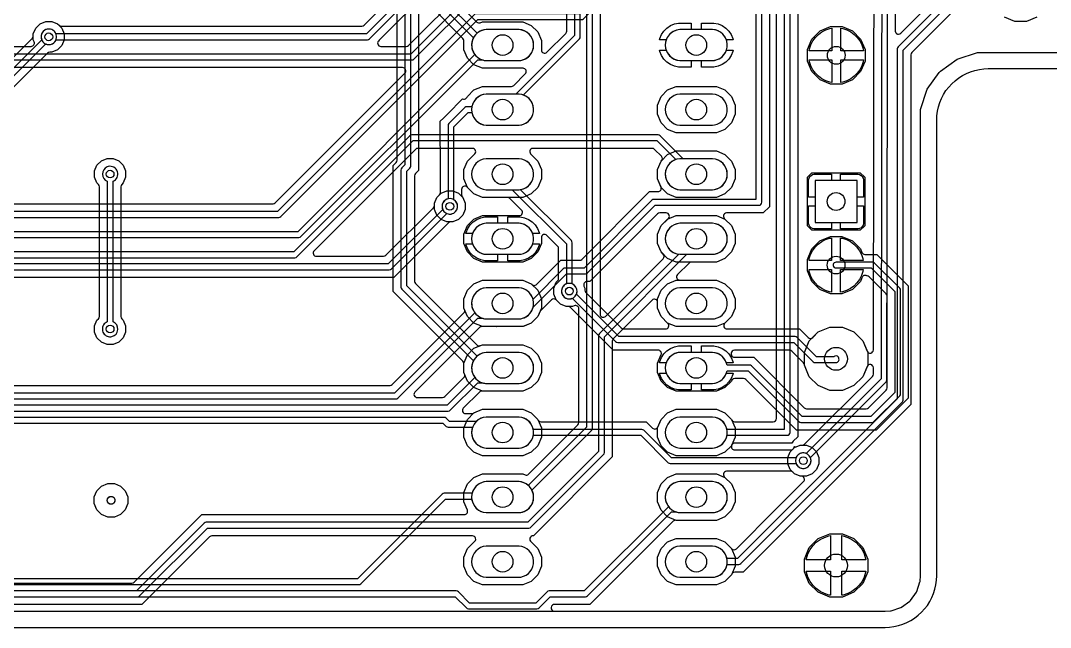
# Model space of a CAD drawing. Header units: millimetres. Extents: x -48 to 87, y -44 to 44.
# Drawn here: x -8.1 to 32.43, y -44.5 to -20.63 of the extents above; entities that cross this region are included whole.
import ezdxf

# ---------------------------------------------------------------- set-up
doc = ezdxf.new("R2010")
doc.units = ezdxf.units.MM

msp = doc.modelspace()

# ---------------------------------------------------------------- linework, layer by layer
at = {"layer": '16_copper'}
for points in [[(11.584, -22.198, 0.893655), (11.516, -20.986), (10.228, -20.986, 0.164869), (9.865, -21.133), (8.528, -19.796), (8.528, -13.382), (13.416, -8.495, 0.198912), (13.449, -8.414), (13.449, 10.353, 0.9287), (13.264, 10.934), (13.218, 10.919, 0.671536), (13.221, 10.353), (13.221, -8.366), (8.333, -13.254, 0.198912), (8.299, -13.335), (8.299, -19.844, 0.198912), (8.333, -19.925), (9.722, -21.313, 0.545098), (10.228, -22.206), (11.516, -22.206)], [(11.584, -39.978, 0.507417), (12.024, -39.097), (14.368, -36.752, 0.198912), (14.402, -36.671), (14.402, -17.669), (16.75, -15.321, 0.198912), (16.783, -15.24), (16.783, 7.096), (19.098, 9.411), (19.166, 9.413, 1), (19.163, 9.641), (19.048, 9.639, 0.194837), (18.969, 9.606), (16.588, 7.225, 0.198912), (16.554, 7.144), (16.554, -15.193), (14.207, -17.54, 0.198912), (14.173, -17.621), (14.173, -36.624), (11.882, -38.915, 0.166291), (11.516, -38.766), (10.228, -38.766, 0.945417), (10.228, -39.986), (11.516, -39.986)], [(-16.661, -31.516, 0.264906), (-16.586, -31.431), (-16.557, -31.298, 0.052663), (-16.554, -31.274), (-16.554, -31.004), (-7.105, -21.554, 0.928698), (-6.825, -21.012), (-6.868, -20.99, 0.671538), (-7.266, -21.392), (-16.75, -30.875, 0.198912), (-16.783, -30.956), (-16.783, -31.262), (-16.809, -31.384), (-16.812, -31.41), (-16.808, -31.437), (-16.798, -31.461), (-16.783, -31.483), (-16.763, -31.501), (-16.739, -31.514), (-16.714, -31.521), (-16.687, -31.521)], [(19.676, -21.393, 0.302461), (19.136, -20.986), (18.695, -20.986), (18.695, -20.732), (19.187, -20.732), (19.353, -20.766), (19.511, -20.831), (19.652, -20.925), (19.772, -21.045), (19.867, -21.187), (19.932, -21.344), (19.942, -21.393)], [(17.797, -22.46), (17.631, -22.426), (17.473, -22.361), (17.332, -22.267), (17.212, -22.147), (17.117, -22.005), (17.052, -21.848), (17.042, -21.799), (17.308, -21.799, 0.302463), (17.848, -22.206), (18.289, -22.206), (18.289, -22.46)], [(18.695, -22.46), (18.695, -22.206), (19.136, -22.206, 0.302463), (19.676, -21.799), (19.942, -21.799), (19.932, -21.848), (19.867, -22.005), (19.772, -22.147), (19.652, -22.267), (19.511, -22.361), (19.353, -22.426), (19.187, -22.46)], [(19.204, -24.738, 0.893655), (19.136, -23.526), (17.848, -23.526, 0.945417), (17.848, -24.746), (19.136, -24.746)], [(-4.693, -33.376), (-4.917, -33.283), (-5.089, -33.111), (-5.182, -32.887), (-5.182, -32.645), (-5.089, -32.421), (-5.028, -32.36, 0.198912), (-4.991, -32.27), (-4.991, -27.166, 0.198912), (-5.028, -27.076), (-5.089, -27.015), (-5.182, -26.791), (-5.182, -26.549), (-5.089, -26.325), (-4.917, -26.153), (-4.693, -26.06), (-4.451, -26.06), (-4.227, -26.153), (-4.055, -26.325), (-3.962, -26.549), (-3.962, -26.791), (-4.055, -27.015), (-4.116, -27.076, 0.198912), (-4.153, -27.166), (-4.153, -32.27, 0.198912), (-4.116, -32.36), (-4.055, -32.421), (-3.962, -32.645), (-3.962, -32.887), (-4.055, -33.111), (-4.227, -33.283), (-4.451, -33.376)], [(13.565, -31.571, 0.730089), (13.608, -30.99), (13.608, -29.369, 0.198912), (13.575, -29.288), (11.567, -27.28, 0.906586), (11.516, -26.066), (10.228, -26.066, 0.945417), (10.228, -27.286), (11.249, -27.286), (13.379, -29.416), (13.379, -30.99), (13.377, -30.991), (13.334, -31.013), (13.295, -31.041), (13.261, -31.075), (13.233, -31.114), (13.211, -31.157), (13.196, -31.202), (13.189, -31.25), (13.189, -31.298), (13.196, -31.345), (13.211, -31.391), (13.233, -31.434), (13.261, -31.472), (13.295, -31.506), (13.334, -31.534), (13.377, -31.556), (13.422, -31.571), (13.47, -31.579), (13.518, -31.579)], [(19.204, -27.278, 0.893655), (19.136, -26.066), (17.848, -26.066, 0.945417), (17.848, -27.286), (19.136, -27.286)], [(-4.501, -33.063, 0.730089), (-4.458, -32.483), (-4.458, -26.953, 0.9287), (-4.643, -26.373), (-4.689, -26.388, 0.671536), (-4.686, -26.953), (-4.686, -32.483), (-4.689, -32.484), (-4.732, -32.505), (-4.771, -32.534), (-4.804, -32.567), (-4.833, -32.606), (-4.854, -32.649), (-4.869, -32.695), (-4.877, -32.742), (-4.877, -32.79), (-4.869, -32.837), (-4.854, -32.883), (-4.833, -32.926), (-4.804, -32.965), (-4.771, -32.998), (-4.732, -33.027), (-4.689, -33.048), (-4.643, -33.063), (-4.596, -33.071), (-4.548, -33.071)], [(11.584, -29.818, 0.893655), (11.516, -28.606), (10.228, -28.606, 0.945417), (10.228, -29.826), (11.516, -29.826)], [(11.584, -32.358, 0.893655), (11.516, -31.146), (10.228, -31.146, 0.945417), (10.228, -32.366), (11.516, -32.366)], [(19.204, -32.358, 0.893655), (19.136, -31.146), (17.848, -31.146, 0.945417), (17.848, -32.366), (19.136, -32.366)], [(19.676, -34.093, 0.302461), (19.136, -33.686), (18.695, -33.686), (18.695, -33.432), (19.187, -33.432), (19.353, -33.466), (19.511, -33.531), (19.652, -33.625), (19.772, -33.745), (19.867, -33.887), (19.932, -34.044), (19.942, -34.093)], [(17.797, -35.16), (17.631, -35.126), (17.473, -35.061), (17.332, -34.967), (17.212, -34.847), (17.117, -34.705), (17.052, -34.548), (17.042, -34.499), (17.308, -34.499, 0.302463), (17.848, -34.906), (18.289, -34.906), (18.289, -35.16)], [(18.695, -35.16), (18.695, -34.906), (19.136, -34.906, 0.302463), (19.676, -34.499), (19.942, -34.499), (19.932, -34.548), (19.867, -34.705), (19.772, -34.847), (19.652, -34.967), (19.511, -35.061), (19.353, -35.126), (19.187, -35.16)], [(11.584, -37.438, 0.893655), (11.516, -36.226), (10.228, -36.226, 0.945417), (10.228, -37.446), (11.516, -37.446)], [(19.204, -39.978, 0.893655), (19.136, -38.766), (17.848, -38.766, 0.945417), (17.848, -39.986), (19.136, -39.986)], [(11.584, -42.518, 0.893655), (11.516, -41.306), (10.228, -41.306, 0.945417), (10.228, -42.526), (11.516, -42.526)]]:
    msp.add_lwpolyline(points, format="xyb", close=True, dxfattribs=at)
for points in [[(22.485, -16.57), (22.485, -37.004), (22.31, -37.179, 0.170497), (22.25, -37.252), (22.242, -37.25, 0.034181), (22.225, -37.249), (20.005, -37.249, 0.201133), (19.915, -37.288), (19.907, -37.296, 0.110909), (19.877, -37.354), (19.62, -37.611), (19.283, -37.75), (17.701, -37.75), (17.364, -37.611), (17.107, -37.354), (16.968, -37.018), (16.968, -36.654), (17.107, -36.318), (17.364, -36.061), (17.701, -35.922), (19.283, -35.922), (19.62, -36.061), (19.877, -36.318, 0.337171), (20, -36.411), (21.52, -36.411, 0.414214), (21.647, -36.284), (21.647, 7)], [(21.952, 6.826), (21.952, -36.716), (19.699, -36.716, 0.341441), (19.136, -36.226), (17.848, -36.226, 0.945417), (17.848, -37.446), (19.136, -37.446), (19.204, -37.438, 0.315946), (19.702, -36.944), (22.066, -36.944, 0.414214), (22.181, -36.83), (22.181, 6.779)], [(8.934, 6.08), (7.063, 4.208, 0.198912), (7.029, 4.128), (7.029, -26.305), (6.904, -26.43, 0.198912), (6.871, -26.511), (6.871, -31.115, 0.198912), (6.904, -31.196), (9.722, -34.013, 0.545098), (10.228, -34.906), (11.516, -34.906), (11.584, -34.898, 0.893655), (11.516, -33.686), (10.228, -33.686, 0.164869), (9.865, -33.833), (7.099, -31.068), (7.099, -26.559), (7.225, -26.433, 0.198912), (7.258, -26.353), (7.258, 4.08), (9.13, 5.952, 0.198912)], [(7.563, 3.901), (7.563, -26.526), (7.441, -26.648, 0.198912), (7.404, -26.737), (7.404, -30.889, 0.198912), (7.441, -30.979), (9.853, -33.391, 0.303353), (9.992, -33.418), (10.081, -33.382), (11.663, -33.382), (12, -33.521), (12.257, -33.778), (12.396, -34.114), (12.396, -34.478), (12.257, -34.814), (12, -35.071), (11.663, -35.21), (10.081, -35.21), (9.744, -35.071), (9.487, -34.814), (9.348, -34.478), (9.348, -34.123, 0.198912), (9.311, -34.033), (6.566, -31.289), (6.566, -26.338), (6.687, -26.216, 0.198912), (6.725, -26.126), (6.725, 4.301)], [(35.763, -12.335), (26.43, -21.668, 0.198912), (26.397, -21.749), (26.397, -35.513), (20.114, -41.796), (19.699, -41.796, 0.341441), (19.136, -41.306), (17.848, -41.306, 0.945417), (17.848, -42.526), (19.136, -42.526, 0.347079), (19.702, -42.024), (20.161, -42.024, 0.198912), (20.242, -41.991), (26.592, -35.641), (26.6, -35.631, 0.170986), (26.626, -35.56), (26.626, -21.796), (35.958, -12.463, 0.198912)], [(26.327, -16.548), (26.319, -21.041), (26.32, -21.048), (26.32, -21.054), (26.321, -21.062), (26.322, -21.069), (26.324, -21.076), (26.326, -21.082), (26.329, -21.089), (26.331, -21.096), (26.335, -21.101), (26.338, -21.107), (26.342, -21.113), (26.346, -21.12), (26.351, -21.124), (26.355, -21.13), (26.361, -21.135), (26.366, -21.14), (26.371, -21.143), (26.377, -21.148), (26.383, -21.151), (26.39, -21.155), (26.396, -21.157), (26.402, -21.16), (26.409, -21.162), (26.416, -21.165), (26.422, -21.166), (26.429, -21.167), (26.436, -21.167), (26.444, -21.168), (26.45, -21.168, 0.190273), (26.536, -21.131), (32.084, -15.583, 0.924381)], [(25.794, -16.548), (25.762, -34.719), (22.821, -37.66), (22.818, -37.659), (22.773, -37.644), (22.725, -37.636), (22.677, -37.636), (22.63, -37.644), (22.584, -37.659), (22.542, -37.681), (22.503, -37.709), (22.469, -37.743), (22.441, -37.782), (22.419, -37.824), (22.404, -37.87), (22.396, -37.917), (22.396, -37.965), (22.404, -38.013), (22.419, -38.058), (22.441, -38.101), (22.469, -38.14), (22.503, -38.174), (22.542, -38.202), (22.584, -38.224), (22.63, -38.239), (22.677, -38.246), (22.725, -38.246), (22.773, -38.239, 0.463819), (22.982, -37.822), (25.957, -34.847, 0.198458), (25.991, -34.766), (26.022, -16.51, 0.16397)], [(30.087, -18.766), (26.968, -21.885, 0.198912), (26.93, -21.975), (26.93, -35.734), (20.335, -42.329), (20.005, -42.329, 0.201133), (19.915, -42.368), (19.907, -42.376, 0.110909), (19.877, -42.434), (19.62, -42.691), (19.283, -42.83), (17.701, -42.83), (17.364, -42.691), (17.107, -42.434), (16.968, -42.098), (16.968, -41.734), (17.107, -41.398), (17.364, -41.141), (17.701, -41.002), (19.283, -41.002), (19.62, -41.141), (19.889, -41.41, 0.414214), (20.068, -41.41), (21.61, -39.869), (22.711, -38.768, 0.596394), (22.647, -38.554), (22.638, -38.552, 0.097962), (22.58, -38.551), (22.356, -38.458), (22.184, -38.287), (22.092, -38.063), (22.092, -37.82), (22.184, -37.596), (22.314, -37.466, 0.124404), (22.346, -37.412), (22.348, -37.406, -0.009173), (22.351, -37.386), (22.355, -37.388, 0.190072), (22.448, -37.386), (22.58, -37.332), (22.666, -37.332, 0.198912), (22.755, -37.294), (25.42, -34.629, 0.198458), (25.458, -34.54), (25.458, -34.288, 0.821415), (25.214, -34.239), (25.047, -34.641), (24.697, -34.991), (24.24, -35.181), (23.744, -35.181), (23.287, -34.991), (22.937, -34.641), (22.747, -34.184), (22.747, -33.688), (22.937, -33.231), (23.287, -32.881), (23.744, -32.691), (24.24, -32.691), (24.697, -32.881), (25.047, -33.231), (25.215, -33.636, 0.819949), (25.459, -33.588), (25.489, -16.693, 0.163966)], [(13.697, -17.463), (13.697, -21.225), (11.396, -23.526), (10.228, -23.526, 0.344258), (9.663, -24.022), (9.468, -24.022, 0.198912), (9.387, -24.055), (8.758, -24.684, 0.199062), (8.725, -24.765), (8.726, -26.168), (8.726, -27.642), (8.723, -27.643), (8.678, -27.658), (8.635, -27.679), (8.596, -27.708), (8.562, -27.741), (8.534, -27.78), (8.512, -27.823), (8.497, -27.869), (8.49, -27.916), (8.49, -27.964), (8.497, -28.011), (8.512, -28.057), (8.534, -28.1), (8.562, -28.139), (8.596, -28.172), (8.635, -28.201), (8.678, -28.222), (8.723, -28.237), (8.771, -28.245), (8.819, -28.245), (8.866, -28.237, 0.668442), (8.954, -27.679), (8.954, -26.168, 0.000144), (8.954, -26.168), (8.954, -24.812), (9.516, -24.25), (9.663, -24.25, 0.344258), (10.228, -24.746), (11.516, -24.746, 0.819684), (11.684, -23.561), (13.892, -21.353, 0.198912), (13.926, -21.273), (13.926, -17.51)], [(8.87, -19.707), (9.853, -20.691, 0.303353), (9.992, -20.718), (10.081, -20.682), (11.663, -20.682), (12, -20.821), (12.257, -21.078), (12.396, -21.414), (12.396, -21.788, 0.668179), (12.613, -21.878), (13.355, -21.136, 0.198912), (13.392, -21.046), (13.392, -17.511, 0.668179)], [(14.707, -17.847), (14.707, -32.178, 0.668179), (14.923, -32.268), (17.192, -29.999, 0.414219), (17.192, -29.819), (17.107, -29.734), (16.968, -29.398), (16.968, -29.034), (17.107, -28.698), (17.364, -28.441), (17.701, -28.302), (19.283, -28.302), (19.62, -28.441), (19.877, -28.698), (20.016, -29.034), (20.016, -29.398), (19.877, -29.734), (19.62, -29.991), (19.283, -30.13), (18.299, -30.13, 0.198912), (18.209, -30.168), (17.752, -30.625, 0.668179), (17.841, -30.842), (19.283, -30.842), (19.62, -30.981), (19.877, -31.238), (20.016, -31.574), (20.016, -31.938), (19.877, -32.274), (19.62, -32.531), (19.283, -32.67), (17.701, -32.67), (17.364, -32.531), (17.107, -32.274), (16.968, -31.938), (16.968, -31.715, 0.668179), (16.751, -31.625), (15.22, -33.156, 0.198912), (15.183, -33.246), (15.183, -37.797), (12.08, -40.9, 0.761448), (11.998, -41.14), (12.257, -41.398), (12.396, -41.734), (12.396, -42.098), (12.257, -42.434), (12, -42.691), (11.663, -42.83), (10.081, -42.83), (9.744, -42.691), (9.487, -42.434), (9.348, -42.098), (9.348, -41.734), (9.487, -41.398), (9.747, -41.139, 0.778074), (9.686, -40.9), (-0.568, -40.9, 0.198912), (-0.657, -40.938), (-3.036, -43.316), (-3.036, -43.316), (-3.319, -43.599), (-20.176, -43.599)], [(-15.896, -42.761), (-3.719, -42.761, 0.198912), (-3.629, -42.724), (-1.25, -40.345), (-1.25, -40.345), (-0.967, -40.062), (9.367, -40.062, 0.534511), (9.484, -39.887), (9.348, -39.558), (9.348, -39.194), (9.487, -38.858), (9.744, -38.601), (10.081, -38.462), (11.663, -38.462), (11.755, -38.5, 0.303353), (11.894, -38.472), (13.831, -36.535, 0.198912), (13.868, -36.445), (13.868, -31.968, 0.534511), (13.693, -31.851), (13.615, -31.883), (13.372, -31.883), (13.148, -31.791), (12.977, -31.619), (12.884, -31.395), (12.884, -31.152), (12.977, -30.928), (13.037, -30.868, 0.198912), (13.075, -30.778), (13.075, -29.595, 0.198912), (13.037, -29.505), (12.613, -29.08, 0.668179), (12.396, -29.17), (12.396, -29.398), (12.257, -29.734), (12, -29.991), (11.663, -30.13), (10.081, -30.13), (9.744, -29.991), (9.487, -29.734), (9.348, -29.398), (9.348, -29.034), (9.487, -28.698), (9.744, -28.441), (10.081, -28.302), (11.527, -28.302, 0.668179), (11.617, -28.085), (11.16, -27.628, 0.198912), (11.07, -27.59), (10.081, -27.59), (9.744, -27.451), (9.476, -27.183, 0.668179), (9.259, -27.272), (9.259, -27.49, 0.076963), (9.265, -27.528), (9.269, -27.536, 0.126014), (9.312, -27.595), (9.404, -27.819), (9.404, -28.061), (9.312, -28.285), (9.14, -28.457), (8.916, -28.55), (8.673, -28.55), (8.449, -28.457), (8.278, -28.285), (8.185, -28.061), (8.185, -27.819), (8.278, -27.595), (8.384, -27.489, 0.198912), (8.421, -27.399), (8.421, -26.169, 0.000141), (8.421, -26.169), (8.42, -24.991), (8.42, -24.99), (8.42, -24.764, 0.000141), (8.42, -24.764), (8.42, -24.591), (8.541, -24.47, 0.000144), (8.541, -24.47), (8.702, -24.309), (8.703, -24.309), (9.295, -23.717, 0.305005), (9.443, -23.687), (9.451, -23.678, 0.121655), (9.487, -23.618), (9.744, -23.361), (10.081, -23.222), (11.217, -23.222, 0.198912), (11.307, -23.184), (11.764, -22.727, 0.668179), (11.674, -22.51), (10.081, -22.51), (9.744, -22.371), (9.487, -22.114), (9.348, -21.778), (9.348, -21.423, 0.198912), (9.311, -21.333), (7.995, -20.017)], [(-16.482, -30.176), (-7.632, -21.327, 0.198912), (-7.595, -21.237), (-7.595, -21.151), (-7.502, -20.927), (-7.33, -20.756), (-7.106, -20.663), (-6.864, -20.663), (-6.64, -20.756), (-6.468, -20.927), (-6.375, -21.151), (-6.375, -21.394), (-6.468, -21.618), (-6.64, -21.789), (-6.864, -21.882), (-6.949, -21.882, 0.198912), (-7.039, -21.919), (-15.678, -30.558, 0.349661)], [(-46.07, -43.865), (25.918, -43.865), (25.923, -43.864), (25.928, -43.865), (26.127, -43.849, 0.05898), (26.156, -43.843), (26.534, -43.72, 0.078702), (26.569, -43.702), (26.891, -43.469, 0.078694), (26.919, -43.441), (27.152, -43.119, 0.078702), (27.17, -43.084), (27.293, -42.706, 0.05898), (27.299, -42.677), (27.315, -42.478, 0.019634), (27.315, -42.468), (27.315, -24.131), (27.576, -23.328), (28.053, -22.671), (28.057, -22.663, 0.101773), (28.1, -22.624), (28.756, -22.147), (29.56, -21.886), (49.84, -21.886)], [(-20.003, -43.294), (-3.493, -43.294, 0.198912), (-3.412, -43.261), (-0.746, -40.596), (11.906, -40.596, 0.198912), (11.987, -40.562), (14.845, -37.705, 0.198912), (14.878, -37.624), (14.878, -33.067), (18.12, -29.826), (19.136, -29.826, 0.945417), (19.136, -28.606), (17.848, -28.606, 0.909799), (17.802, -29.82), (14.683, -32.939, 0.198912), (14.649, -33.02), (14.649, -37.576), (11.859, -40.367), (-0.794, -40.367, 0.198912), (-0.875, -40.4), (-3.54, -43.066), (-19.888, -43.066)]]:
    msp.add_lwpolyline(points, format="xyb", dxfattribs=at)
msp.add_lwpolyline([(31.894, -20.498), (31.479, -20.67), (31.029, -20.67), (30.614, -20.498)], dxfattribs=at)
for points in [[(17.042, -21.393), (17.052, -21.344), (17.117, -21.187), (17.212, -21.045), (17.332, -20.925), (17.473, -20.831), (17.631, -20.766), (17.797, -20.732), (18.289, -20.732), (18.289, -20.986), (17.848, -20.986), (17.78, -20.994), (17.713, -21.009), (17.649, -21.032), (17.587, -21.062), (17.529, -21.098), (17.476, -21.141), (17.427, -21.189), (17.384, -21.243), (17.348, -21.301), (17.318, -21.362), (17.308, -21.393)], [(23.775, -23.13), (23.36, -22.958), (23.042, -22.64), (22.87, -22.225), (22.87, -21.775), (23.042, -21.36), (23.36, -21.042), (23.775, -20.87), (24.225, -20.87), (24.64, -21.042), (24.958, -21.36), (25.13, -21.775), (25.13, -22.225), (24.958, -22.64), (24.64, -22.958), (24.225, -23.13)], [(17.701, -25.05), (17.364, -24.911), (17.107, -24.654), (16.968, -24.318), (16.968, -23.954), (17.107, -23.618), (17.364, -23.361), (17.701, -23.222), (19.283, -23.222), (19.62, -23.361), (19.877, -23.618), (20.016, -23.954), (20.016, -24.318), (19.877, -24.654), (19.62, -24.911), (19.283, -25.05)], [(17.701, -27.59), (17.364, -27.451), (17.107, -27.194), (16.968, -26.858), (16.968, -26.494), (17.107, -26.158), (17.364, -25.901), (17.701, -25.762), (19.283, -25.762), (19.62, -25.901), (19.877, -26.158), (20.016, -26.494), (20.016, -26.858), (19.877, -27.194), (19.62, -27.451), (19.283, -27.59)], [(23.04, -28.88), (22.862, -28.702), (22.862, -26.798), (23.04, -26.62), (24.944, -26.62), (25.122, -26.798), (25.122, -28.702), (24.944, -28.88)], [(24.818, -26.925), (23.167, -26.925), (23.167, -28.576), (24.818, -28.576)], [(22.927, -30.075), (22.939, -29.997), (22.992, -29.836), (23.069, -29.684), (23.169, -29.547), (23.289, -29.427), (23.426, -29.327), (23.578, -29.25), (23.739, -29.197), (23.817, -29.185), (23.817, -30.075)], [(24.167, -30.075), (24.167, -29.185), (24.245, -29.197), (24.406, -29.25), (24.558, -29.327), (24.695, -29.427), (24.815, -29.547), (24.915, -29.684), (24.992, -29.836), (25.045, -29.997), (25.057, -30.075)], [(23.739, -31.303), (23.578, -31.25), (23.426, -31.173), (23.289, -31.073), (23.169, -30.953), (23.069, -30.816), (22.992, -30.664), (22.939, -30.503), (22.927, -30.425), (23.817, -30.425), (23.817, -31.315)], [(24.167, -30.425), (25.057, -30.425), (25.045, -30.503), (24.992, -30.664), (24.915, -30.816), (24.815, -30.953), (24.695, -31.073), (24.558, -31.173), (24.406, -31.25), (24.245, -31.303), (24.167, -31.315)], [(10.081, -32.67), (9.744, -32.531), (9.487, -32.274), (9.348, -31.938), (9.348, -31.574), (9.487, -31.238), (9.744, -30.981), (10.081, -30.842), (11.663, -30.842), (12, -30.981), (12.257, -31.238), (12.396, -31.574), (12.396, -31.938), (12.257, -32.274), (12, -32.531), (11.663, -32.67)], [(17.042, -34.093), (17.052, -34.044), (17.117, -33.887), (17.212, -33.745), (17.332, -33.625), (17.473, -33.531), (17.631, -33.466), (17.797, -33.432), (18.289, -33.432), (18.289, -33.686), (17.848, -33.686), (17.78, -33.694), (17.713, -33.709), (17.649, -33.732), (17.587, -33.762), (17.529, -33.798), (17.476, -33.841), (17.427, -33.889), (17.384, -33.943), (17.348, -34.001), (17.318, -34.062), (17.308, -34.093)], [(10.081, -37.75), (9.744, -37.611), (9.487, -37.354), (9.348, -37.018), (9.348, -36.654), (9.487, -36.318), (9.744, -36.061), (10.081, -35.922), (11.663, -35.922), (12, -36.061), (12.257, -36.318), (12.396, -36.654), (12.396, -37.018), (12.257, -37.354), (12, -37.611), (11.663, -37.75)], [(17.701, -40.29), (17.364, -40.151), (17.107, -39.894), (16.968, -39.558), (16.968, -39.194), (17.107, -38.858), (17.364, -38.601), (17.701, -38.462), (19.283, -38.462), (19.62, -38.601), (19.877, -38.858), (20.016, -39.194), (20.016, -39.558), (19.877, -39.894), (19.62, -40.151), (19.283, -40.29)], [(-4.666, -40.16), (-4.909, -40.06), (-5.095, -39.874), (-5.195, -39.631), (-5.195, -39.369), (-5.095, -39.126), (-4.909, -38.94), (-4.666, -38.84), (-4.404, -38.84), (-4.161, -38.94), (-3.975, -39.126), (-3.875, -39.369), (-3.875, -39.631), (-3.975, -39.874), (-4.161, -40.06), (-4.404, -40.16)], [(23.744, -43.309), (23.287, -43.119), (22.937, -42.769), (22.747, -42.312), (22.747, -41.816), (22.937, -41.359), (23.287, -41.009), (23.744, -40.819), (24.24, -40.819), (24.697, -41.009), (25.047, -41.359), (25.237, -41.816), (25.237, -42.312), (25.047, -42.769), (24.697, -43.119), (24.24, -43.309)]]:
    msp.add_lwpolyline(points, close=True, dxfattribs=at)
at = {"layer": '1_copper'}
for points in [[(-32.655, -28.372), (2.064, -28.372, 0.198912), (2.145, -28.338), (9.89, -20.593), (13.97, -20.593, 0.198912), (14.051, -20.56), (17.51, -17.101), (17.707, -17.101, 0.058826), (17.848, -17.126), (19.136, -17.126, 0.945417), (19.136, -15.906), (17.848, -15.906, 0.589884), (17.384, -16.869), (17.401, -16.891, 0.054328), (17.382, -16.905), (13.923, -20.364), (9.843, -20.364, 0.198912), (9.762, -20.398), (2.016, -28.143), (-32.703, -28.143, 0.198912)], [(-13.792, -21.647), (-7.68, -21.647, 0.534511), (-7.562, -21.472), (-7.595, -21.394), (-7.595, -21.151), (-7.502, -20.927), (-7.33, -20.756), (-7.106, -20.663), (-6.864, -20.663), (-6.64, -20.756), (-6.579, -20.816, 0.198912), (-6.489, -20.853), (5.33, -20.853, 0.198912), (5.42, -20.816), (9.344, -16.892, 0.303353)], [(9.762, -16.905), (5.509, -21.158), (-6.702, -21.158), (-6.703, -21.155), (-6.724, -21.113), (-6.753, -21.074), (-6.786, -21.04), (-6.825, -21.012), (-6.868, -20.99), (-6.914, -20.975), (-6.961, -20.968), (-7.009, -20.968), (-7.056, -20.975), (-7.102, -20.99), (-7.145, -21.012), (-7.184, -21.04), (-7.217, -21.074), (-7.246, -21.113), (-7.267, -21.155), (-7.282, -21.201), (-7.29, -21.249), (-7.29, -21.296), (-7.282, -21.344), (-7.267, -21.39), (-7.246, -21.432), (-7.217, -21.471), (-7.184, -21.505), (-7.145, -21.533), (-7.102, -21.555), (-7.056, -21.57), (-7.009, -21.577), (-6.961, -21.577), (-6.914, -21.57, 0.242531), (-6.702, -21.387), (5.556, -21.387, 0.198912), (5.637, -21.353), (9.89, -17.101)], [(20.841, -17.78), (20.841, -27.667), (16.828, -27.667, 0.198912), (16.747, -27.7), (14.081, -30.366), (13.335, -30.366, 0.198912), (13.254, -30.399), (12.068, -31.586, 0.318052), (11.516, -31.146), (10.228, -31.146, 0.589884), (9.764, -32.109), (9.781, -32.131, 0.054328), (9.762, -32.145), (6.62, -35.287), (-14.446, -35.287, 0.198912)], [(-14.399, -35.516), (6.668, -35.516, 0.198912), (6.748, -35.482), (9.89, -32.341), (10.087, -32.341, 0.058826), (10.228, -32.366), (11.516, -32.366), (11.584, -32.358), (11.651, -32.343), (11.715, -32.32, 0.237814), (12.073, -31.903), (13.382, -30.594), (14.129, -30.594, 0.198912), (14.21, -30.561), (16.875, -27.896), (20.955, -27.896, 0.414214), (21.069, -27.781), (21.069, -17.827)], [(9.957, -17.464), (6.013, -21.409, 0.756533), (6.081, -21.647), (7.076, -21.647, 0.198912), (7.166, -21.61), (9.344, -19.432, 0.303353)], [(21.374, -18.006), (21.374, -27.955), (21.129, -28.2), (19.678, -28.2, 0.697205), (19.618, -28.44), (19.877, -28.698), (20.016, -29.034), (20.016, -29.398), (19.877, -29.734), (19.62, -29.991), (19.283, -30.13), (17.701, -30.13), (17.364, -29.991), (17.107, -29.734), (16.968, -29.398), (16.968, -29.034), (17.107, -28.698), (17.367, -28.439, 0.778074), (17.306, -28.2), (17.054, -28.2, 0.198912), (16.964, -28.238), (14.302, -30.899), (14.188, -30.899, 0.534511), (14.071, -31.075), (14.103, -31.152), (14.103, -31.238, 0.198912), (14.141, -31.328), (15.535, -32.722, 0.198912), (15.625, -32.76), (17.286, -32.76, 0.668179), (17.376, -32.543), (17.107, -32.274), (16.968, -31.938), (16.968, -31.574), (17.107, -31.238), (17.364, -30.981), (17.701, -30.842), (19.283, -30.842), (19.62, -30.981), (19.877, -31.238), (20.016, -31.574), (20.016, -31.938), (19.877, -32.274), (19.608, -32.543, 0.668179), (19.698, -32.76), (22.557, -32.76), (22.893, -33.095, 0.414214), (23.073, -33.095), (23.287, -32.881), (23.744, -32.691), (24.24, -32.691), (24.697, -32.881), (25.047, -33.231), (25.237, -33.688), (25.237, -34.184), (25.047, -34.641), (24.697, -34.991), (24.24, -35.181), (23.744, -35.181), (23.287, -34.991), (22.937, -34.641), (22.747, -34.182, 0.187488), (22.71, -34.098), (22.247, -33.635, 0.198912), (22.158, -33.598), (19.992, -33.598, 0.207792), (19.899, -33.638), (19.897, -33.642, 0.672342), (20.003, -33.877), (20.754, -33.877), (22.742, -35.866, 0.198912), (22.832, -35.903), (25.174, -35.903, 0.198912), (25.264, -35.866), (25.96, -35.17, 0.198912), (25.997, -35.08), (25.997, -31.468, 0.198912), (25.96, -31.378), (25.288, -30.706, 0.168017), (25.213, -30.67), (25.204, -30.67, 0.46145), (25.009, -30.747), (24.95, -30.89), (24.632, -31.208), (24.217, -31.38), (23.767, -31.38), (23.352, -31.208), (23.034, -30.89), (22.862, -30.475), (22.862, -30.025), (23.034, -29.61), (23.352, -29.292), (23.767, -29.12), (24.217, -29.12), (24.632, -29.292), (24.95, -29.61), (25.009, -29.753, 0.30335), (25.127, -29.831), (25.598, -29.831), (26.835, -31.068), (26.835, -35.48), (25.574, -36.741), (22.432, -36.741), (20.444, -34.752, 0.198912), (20.354, -34.715), (20.003, -34.715, 0.1768), (19.921, -34.745), (19.913, -34.754, 0.121655), (19.877, -34.814), (19.62, -35.071), (19.283, -35.21), (17.701, -35.21), (17.364, -35.071), (17.107, -34.814), (16.968, -34.478), (16.968, -34.114), (17.109, -33.773, 0.534518), (16.992, -33.598), (15.225, -33.598), (13.548, -31.921, 0.198912), (13.458, -31.883), (13.372, -31.883), (13.148, -31.791), (12.973, -31.615, 0.414214), (12.793, -31.615), (12.362, -32.046, 0.098494), (12.334, -32.087), (12.257, -32.274), (12, -32.531), (11.813, -32.609, 0.055547), (11.788, -32.622), (11.778, -32.631, 0.106227), (11.721, -32.648), (11.708, -32.653, 0.083147), (11.663, -32.67), (10.649, -32.67, 0.016123), (10.641, -32.671), (10.633, -32.672, 0.137532), (10.557, -32.67), (10.074, -32.67, 0.255357), (9.957, -32.704), (7.42, -35.242, 0.668179), (7.51, -35.458), (8.505, -35.458, 0.198912), (8.595, -35.421), (9.344, -34.672, 0.303353), (9.371, -34.534), (9.348, -34.478), (9.348, -34.114), (9.487, -33.778), (9.744, -33.521), (10.081, -33.382), (11.663, -33.382), (12, -33.521), (12.257, -33.778), (12.396, -34.114), (12.396, -34.478), (12.257, -34.814), (12, -35.071), (11.663, -35.21), (10.074, -35.21, 0.255357), (9.957, -35.244), (9.325, -35.877, 0.668179), (9.415, -36.093), (9.659, -36.093, 0.168173), (9.742, -36.062), (10.081, -35.922), (11.663, -35.922), (12, -36.061), (12.257, -36.318, 0.337171), (12.38, -36.411), (16.525, -36.411), (16.775, -36.661, 0.534512), (16.982, -36.62), (17.107, -36.318), (17.364, -36.061), (17.701, -35.922), (19.283, -35.922), (19.62, -36.061), (19.877, -36.318), (20.016, -36.654), (20.016, -37.018), (19.88, -37.347, 0.534511), (19.997, -37.522), (22.206, -37.522, 0.198912), (22.295, -37.485), (22.356, -37.424), (22.58, -37.332), (22.823, -37.332), (23.047, -37.424), (23.218, -37.596), (23.311, -37.82), (23.311, -38.063), (23.218, -38.287), (23.047, -38.458), (22.823, -38.551), (22.58, -38.551), (22.356, -38.458), (22.295, -38.398, 0.198912), (22.206, -38.36), (19.678, -38.36, 0.697205), (19.618, -38.6), (19.877, -38.858), (20.016, -39.194), (20.016, -39.558), (19.877, -39.894), (19.62, -40.151), (19.283, -40.29), (17.694, -40.29, 0.255357), (17.577, -40.324), (14.585, -43.316), (14.302, -43.599), (12.926, -43.599, 0.974679), (12.897, -43.864), (12.907, -43.864), (12.914, -43.865), (25.918, -43.865, 0.019634), (25.928, -43.865), (26.127, -43.849, 0.05898), (26.156, -43.843), (26.534, -43.72, 0.078694), (26.569, -43.702), (26.891, -43.469, 0.078712), (26.919, -43.441), (27.152, -43.119, 0.078694), (27.17, -43.084), (27.293, -42.706, 0.05898), (27.299, -42.677), (27.315, -42.478, 0.019634), (27.315, -42.468), (27.315, -24.131), (27.576, -23.328), (28.053, -22.671), (28.057, -22.663, 0.101779), (28.1, -22.624), (28.756, -22.147), (29.56, -21.886), (49.84, -21.886)], [(-14.004, -22.181), (7.303, -22.181, 0.198912), (7.383, -22.147), (9.95, -19.58, 0.120813), (10.228, -19.666), (11.516, -19.666, 0.945417), (11.516, -18.446), (10.228, -18.446, 0.603057), (9.779, -19.428), (7.255, -21.952), (-14.004, -21.952)], [(-11.305, -29.166), (2.857, -29.166, 0.198912), (2.938, -29.132), (9.89, -22.181), (10.087, -22.181, 0.058826), (10.228, -22.206), (11.516, -22.206, 0.945417), (11.516, -20.986), (10.228, -20.986, 0.589884), (9.764, -21.949), (9.781, -21.971, 0.054328), (9.762, -21.985), (2.81, -28.937), (-11.305, -28.937)], [(-32.876, -27.838), (1.838, -27.838, 0.198912), (1.927, -27.801), (7.026, -22.702, 0.668179), (6.937, -22.485), (-13.792, -22.485, 0.198912)], [(-13.78, -29.959), (2.699, -29.959, 0.198912), (2.78, -29.926), (7.35, -25.356), (16.939, -25.356), (17.683, -26.1, 0.822244), (17.848, -27.286), (19.136, -27.286, 0.945417), (19.136, -26.066), (17.973, -26.066), (17.067, -25.16, 0.198912), (16.986, -25.127), (7.303, -25.127, 0.198912), (7.222, -25.16), (2.651, -29.731), (-13.732, -29.731)], [(-14.62, -34.982), (6.441, -34.982, 0.198912), (6.531, -34.945), (9.344, -32.132, 0.303353), (9.371, -31.994), (9.348, -31.938), (9.348, -31.574), (9.487, -31.238), (9.744, -30.981), (10.081, -30.842), (11.663, -30.842), (12, -30.981, 0.515818), (12.21, -31.012), (12.879, -30.344), (12.879, -30.344), (13.161, -30.061), (13.903, -30.061, 0.198912), (13.992, -30.024), (16.654, -27.362), (16.987, -27.362, 0.534511), (17.104, -27.187), (16.968, -26.858), (16.968, -26.494), (17.107, -26.158, 0.452911), (17.119, -25.967), (16.85, -25.698, 0.198912), (16.76, -25.66), (12.058, -25.66, 0.697205), (11.998, -25.9), (12.257, -26.158), (12.396, -26.494), (12.396, -26.858), (12.257, -27.194), (12, -27.451), (11.663, -27.59), (10.081, -27.59), (9.744, -27.451), (9.487, -27.194), (9.348, -26.858), (9.348, -26.494), (9.487, -26.158), (9.747, -25.899, 0.778074), (9.686, -25.66), (7.529, -25.66, 0.198912), (7.439, -25.698), (3.451, -29.685, 0.668179), (3.541, -29.902), (6.187, -29.902, 0.198912), (6.277, -29.865), (8.148, -27.994, 0.198912), (8.185, -27.904), (8.185, -27.819), (8.278, -27.595), (8.449, -27.423), (8.673, -27.33), (8.916, -27.33), (9.14, -27.423), (9.312, -27.595), (9.404, -27.819), (9.404, -28.061), (9.312, -28.285), (9.14, -28.457), (8.916, -28.55), (8.83, -28.55, 0.198912), (8.741, -28.587), (6.587, -30.74), (-11.045, -30.74, 0.198912)], [(-11.224, -30.436), (6.413, -30.436, 0.198912), (6.494, -30.402), (8.675, -28.221, 0.928698), (8.955, -27.679), (8.912, -27.658, 0.671538), (8.514, -28.06), (6.366, -30.207), (-11.271, -30.207, 0.198912)], [(-13.288, -35.992), (8.731, -35.992, 0.198912), (8.812, -35.958), (9.89, -34.881), (10.087, -34.881, 0.058826), (10.228, -34.906), (11.516, -34.906, 0.945417), (11.516, -33.686), (10.228, -33.686, 0.589884), (9.764, -34.649), (9.781, -34.671, 0.054328), (9.762, -34.685), (8.684, -35.763), (-13.335, -35.763, 0.198912)], [(-11.224, -36.468), (8.525, -36.468), (8.65, -36.593, 0.198912), (8.731, -36.627), (9.69, -36.627, 0.503244), (10.228, -37.446), (11.516, -37.446, 0.347079), (12.082, -36.944), (16.304, -36.944), (17.382, -38.022, 0.198912), (17.463, -38.056), (22.418, -38.056, 0.9287), (22.999, -37.87), (22.984, -37.824, 0.671536), (22.418, -37.827), (17.51, -37.827), (16.432, -36.749, 0.198912), (16.351, -36.716), (12.079, -36.716, 0.341441), (11.516, -36.226), (10.228, -36.226, 0.180328), (9.838, -36.398), (8.779, -36.398), (8.653, -36.273, 0.198912), (8.572, -36.239), (-11.271, -36.239, 0.198912)], [(-15.669, -42.818), (5.207, -42.818, 0.198912), (5.288, -42.785), (8.62, -39.453), (9.658, -39.453, 0.361859), (10.228, -39.986), (11.516, -39.986, 0.945417), (11.516, -38.766), (10.228, -38.766, 0.326598), (9.672, -39.224), (8.572, -39.224, 0.198912), (8.492, -39.257), (5.16, -42.589), (-15.716, -42.589, 0.198912)], [(-15.51, -43.294), (9.001, -43.294), (9.444, -43.737, 0.198912), (9.525, -43.771), (12.224, -43.771, 0.198912), (12.305, -43.737), (12.747, -43.294), (14.129, -43.294, 0.198912), (14.21, -43.261), (17.51, -39.961), (17.707, -39.961, 0.058826), (17.848, -39.986), (19.136, -39.986, 0.945417), (19.136, -38.766), (17.848, -38.766, 0.589884), (17.384, -39.729), (17.401, -39.751, 0.054328), (17.382, -39.765), (14.081, -43.066), (12.7, -43.066, 0.198912), (12.619, -43.099), (12.176, -43.542), (9.572, -43.542), (9.13, -43.099, 0.198912), (9.049, -43.066), (-15.558, -43.066, 0.198912)]]:
    msp.add_lwpolyline(points, format="xyb", dxfattribs=at)
for points in [[(19.204, -22.198, 0.893655), (19.136, -20.986), (17.848, -20.986, 0.945417), (17.848, -22.206), (19.136, -22.206)], [(11.584, -24.738, 0.893655), (11.516, -23.526), (10.228, -23.526, 0.945417), (10.228, -24.746), (11.516, -24.746)], [(19.204, -24.738, 0.893655), (19.136, -23.526), (17.848, -23.526, 0.945417), (17.848, -24.746), (19.136, -24.746)], [(11.584, -27.278, 0.893655), (11.516, -26.066), (10.228, -26.066, 0.945417), (10.228, -27.286), (11.516, -27.286)], [(12.056, -29.013, 0.302461), (11.516, -28.606), (11.075, -28.606), (11.075, -28.352), (11.567, -28.352), (11.733, -28.386), (11.891, -28.451), (12.032, -28.545), (12.152, -28.665), (12.247, -28.807), (12.312, -28.964), (12.322, -29.013)], [(19.204, -29.818, 0.893655), (19.136, -28.606), (17.848, -28.606, 0.945417), (17.848, -29.826), (19.136, -29.826)], [(10.177, -30.08), (10.011, -30.046), (9.853, -29.981), (9.712, -29.887), (9.592, -29.767), (9.497, -29.625), (9.432, -29.468), (9.422, -29.419), (9.688, -29.419, 0.302463), (10.228, -29.826), (10.669, -29.826), (10.669, -30.08)], [(11.075, -30.08), (11.075, -29.826), (11.516, -29.826, 0.302463), (12.056, -29.419), (12.322, -29.419), (12.312, -29.468), (12.247, -29.625), (12.152, -29.767), (12.032, -29.887), (11.891, -29.981), (11.733, -30.046), (11.567, -30.08)], [(25.412, -36.435, 0.170821), (25.481, -36.403), (26.497, -35.387, 0.198912), (26.53, -35.306), (26.53, -31.242, 0.198912), (26.497, -31.161), (25.505, -30.169, 0.198912), (25.424, -30.136), (23.992, -30.136, 0.845571), (23.955, -30.358), (23.992, -30.364), (25.377, -30.364), (26.302, -31.289), (26.302, -35.259), (25.353, -36.208), (22.653, -36.208), (20.661, -34.215, 0.198912), (20.58, -34.182), (19.701, -34.182, 0.344258), (19.136, -33.686), (17.848, -33.686, 0.945417), (17.848, -34.906), (19.136, -34.906, 0.344258), (19.701, -34.41), (20.533, -34.41), (22.525, -36.403, 0.198912), (22.606, -36.436), (25.4, -36.436)], [(23.972, -34.087, 0.479043), (24.106, -33.942), (24.104, -33.915, 0.505378), (23.939, -33.835), (23.917, -33.85), (23.91, -33.858), (23.225, -33.858), (22.465, -33.098, 0.198912), (22.384, -33.064), (15.446, -33.064), (13.775, -31.393, 0.928698), (13.233, -31.114), (13.211, -31.157, 0.671538), (13.613, -31.555), (15.318, -33.26, 0.198912), (15.399, -33.293), (22.336, -33.293), (23.097, -34.053, 0.198912), (23.178, -34.087), (23.971, -34.087)], [(19.204, -32.358, 0.893655), (19.136, -31.146), (17.848, -31.146, 0.945417), (17.848, -32.366), (19.136, -32.366)], [(19.204, -37.438, 0.893655), (19.136, -36.226), (17.848, -36.226, 0.945417), (17.848, -37.446), (19.136, -37.446)], [(11.584, -42.518, 0.893655), (11.516, -41.306), (10.228, -41.306, 0.945417), (10.228, -42.526), (11.516, -42.526)], [(19.204, -42.518, 0.893655), (19.136, -41.306), (17.848, -41.306, 0.945417), (17.848, -42.526), (19.136, -42.526)]]:
    msp.add_lwpolyline(points, format="xyb", close=True, dxfattribs=at)
for points in [[(22.935, -21.825), (22.947, -21.747), (23, -21.586), (23.077, -21.434), (23.177, -21.297), (23.297, -21.177), (23.434, -21.077), (23.586, -21), (23.747, -20.947), (23.825, -20.935), (23.825, -21.825)], [(24.175, -21.825), (24.175, -20.935), (24.253, -20.947), (24.414, -21), (24.566, -21.077), (24.703, -21.177), (24.823, -21.297), (24.923, -21.434), (25, -21.586), (25.053, -21.747), (25.065, -21.825)], [(23.747, -23.053), (23.586, -23), (23.434, -22.923), (23.297, -22.823), (23.177, -22.703), (23.077, -22.566), (23, -22.414), (22.947, -22.253), (22.935, -22.175), (23.825, -22.175), (23.825, -23.065)], [(24.175, -22.175), (25.065, -22.175), (25.053, -22.253), (25, -22.414), (24.923, -22.566), (24.823, -22.703), (24.703, -22.823), (24.566, -22.923), (24.414, -23), (24.253, -23.053), (24.175, -23.065)], [(22.912, -27.575), (22.912, -26.891), (22.93, -26.826), (22.963, -26.769), (23.011, -26.721), (23.068, -26.688), (23.133, -26.671), (23.817, -26.671), (23.817, -26.925), (23.167, -26.925), (23.167, -27.575)], [(24.818, -27.575), (24.818, -26.925), (24.167, -26.925), (24.167, -26.671), (24.851, -26.671), (24.916, -26.688), (24.973, -26.721), (25.021, -26.769), (25.054, -26.826), (25.071, -26.891), (25.071, -27.575)], [(23.133, -28.829), (23.068, -28.812), (23.011, -28.779), (22.963, -28.731), (22.93, -28.674), (22.912, -28.609), (22.912, -27.925), (23.167, -27.925), (23.167, -28.576), (23.817, -28.576), (23.817, -28.829)], [(24.167, -28.829), (24.167, -28.576), (24.818, -28.576), (24.818, -27.925), (25.071, -27.925), (25.071, -28.609), (25.054, -28.674), (25.021, -28.731), (24.973, -28.779), (24.916, -28.812), (24.851, -28.829)], [(9.422, -29.013), (9.432, -28.964), (9.497, -28.807), (9.592, -28.665), (9.712, -28.545), (9.853, -28.451), (10.011, -28.386), (10.177, -28.352), (10.669, -28.352), (10.669, -28.606), (10.228, -28.606), (10.16, -28.614), (10.093, -28.629), (10.029, -28.652), (9.967, -28.682), (9.909, -28.718), (9.856, -28.761), (9.807, -28.809), (9.764, -28.863), (9.728, -28.921), (9.698, -28.982), (9.688, -29.013)], [(22.819, -41.839), (22.828, -41.784), (22.886, -41.606), (22.971, -41.438), (23.081, -41.286), (23.214, -41.153), (23.366, -41.043), (23.534, -40.958), (23.712, -40.9), (23.767, -40.891), (23.767, -41.839)], [(24.217, -41.839), (24.217, -40.891), (24.272, -40.9), (24.45, -40.958), (24.618, -41.043), (24.77, -41.153), (24.903, -41.286), (25.013, -41.438), (25.098, -41.606), (25.156, -41.784), (25.165, -41.839)], [(17.701, -42.83), (17.364, -42.691), (17.107, -42.434), (16.968, -42.098), (16.968, -41.734), (17.107, -41.398), (17.364, -41.141), (17.701, -41.002), (19.283, -41.002), (19.62, -41.141), (19.877, -41.398), (20.016, -41.734), (20.016, -42.098), (19.877, -42.434), (19.62, -42.691), (19.283, -42.83)], [(23.712, -43.228), (23.534, -43.17), (23.366, -43.085), (23.214, -42.975), (23.081, -42.842), (22.971, -42.69), (22.886, -42.522), (22.828, -42.344), (22.819, -42.289), (23.767, -42.289), (23.767, -43.237)], [(24.217, -42.289), (25.165, -42.289), (25.156, -42.344), (25.098, -42.522), (25.013, -42.69), (24.903, -42.842), (24.77, -42.975), (24.618, -43.085), (24.45, -43.17), (24.272, -43.228), (24.217, -43.237)]]:
    msp.add_lwpolyline(points, close=True, dxfattribs=at)
at = {"layer": 'drills_NPTH'}
msp.add_circle((-4.535, -39.5), 0.152, dxfattribs=at)
at = {"layer": 'drills_PTH'}
for centre, radius in [((10.872, -21.596), 0.406), ((18.492, -21.596), 0.406), ((24, -22), 0.35), ((10.872, -24.136), 0.406), ((18.492, -24.136), 0.406), ((10.872, -26.676), 0.406), ((18.492, -26.676), 0.406), ((23.992, -27.75), 0.35), ((10.872, -29.216), 0.406), ((18.492, -29.216), 0.406), ((23.992, -30.25), 0.35), ((10.872, -31.756), 0.406), ((18.492, -31.756), 0.406), ((23.992, -33.936), 0.45), ((10.872, -34.296), 0.406), ((18.492, -34.296), 0.406), ((10.872, -36.836), 0.406), ((18.492, -36.836), 0.406), ((10.872, -39.376), 0.406), ((18.492, -39.376), 0.406), ((10.872, -41.916), 0.406), ((18.492, -41.916), 0.406), ((23.992, -42.064), 0.45)]:
    msp.add_circle(centre, radius, dxfattribs=at)
at = {"layer": 'drills_via_1_16'}
for centre in [(-6.985, -21.273), (-4.572, -26.67), (8.795, -27.94), (13.494, -31.274), (-4.572, -32.766), (22.701, -37.941)]:
    msp.add_circle(centre, 0.152, dxfattribs=at)
at = {"layer": 'holes'}
msp.add_lwpolyline([(-4.383, -39.515), (-4.388, -39.544), (-4.4, -39.572), (-4.417, -39.597), (-4.438, -39.618), (-4.463, -39.635), (-4.491, -39.647), (-4.52, -39.652), (-4.55, -39.652), (-4.579, -39.647), (-4.607, -39.635), (-4.632, -39.618), (-4.653, -39.597), (-4.67, -39.572), (-4.682, -39.544), (-4.687, -39.515), (-4.687, -39.485), (-4.682, -39.456), (-4.67, -39.428), (-4.653, -39.403), (-4.632, -39.382), (-4.607, -39.365), (-4.579, -39.353), (-4.55, -39.348), (-4.52, -39.348), (-4.491, -39.353), (-4.463, -39.365), (-4.438, -39.382), (-4.417, -39.403), (-4.4, -39.428), (-4.388, -39.456), (-4.383, -39.485), (-4.383, -39.515)], close=True, dxfattribs=at)
at = {"layer": 'outline'}
msp.add_lwpolyline([(-46.07, -44.5), (25.918, -44.5), (26.095, -44.492), (26.271, -44.469), (26.444, -44.431), (26.613, -44.377), (26.777, -44.31), (26.934, -44.228), (27.084, -44.133), (27.224, -44.025), (27.355, -43.905), (27.475, -43.774), (27.583, -43.634), (27.678, -43.484), (27.76, -43.327), (27.827, -43.163), (27.881, -42.994), (27.919, -42.821), (27.942, -42.645), (27.95, -42.468), (27.95, -24.553), (27.958, -24.376), (27.981, -24.201), (28.019, -24.027), (28.073, -23.858), (28.14, -23.695), (28.222, -23.537), (28.317, -23.388), (28.425, -23.247), (28.545, -23.117), (28.676, -22.997), (28.816, -22.889), (28.966, -22.794), (29.123, -22.712), (29.287, -22.644), (29.456, -22.591), (29.629, -22.552), (29.805, -22.529), (29.982, -22.521), (49.418, -22.521)], dxfattribs=at)

doc.saveas('drawing.dxf')
